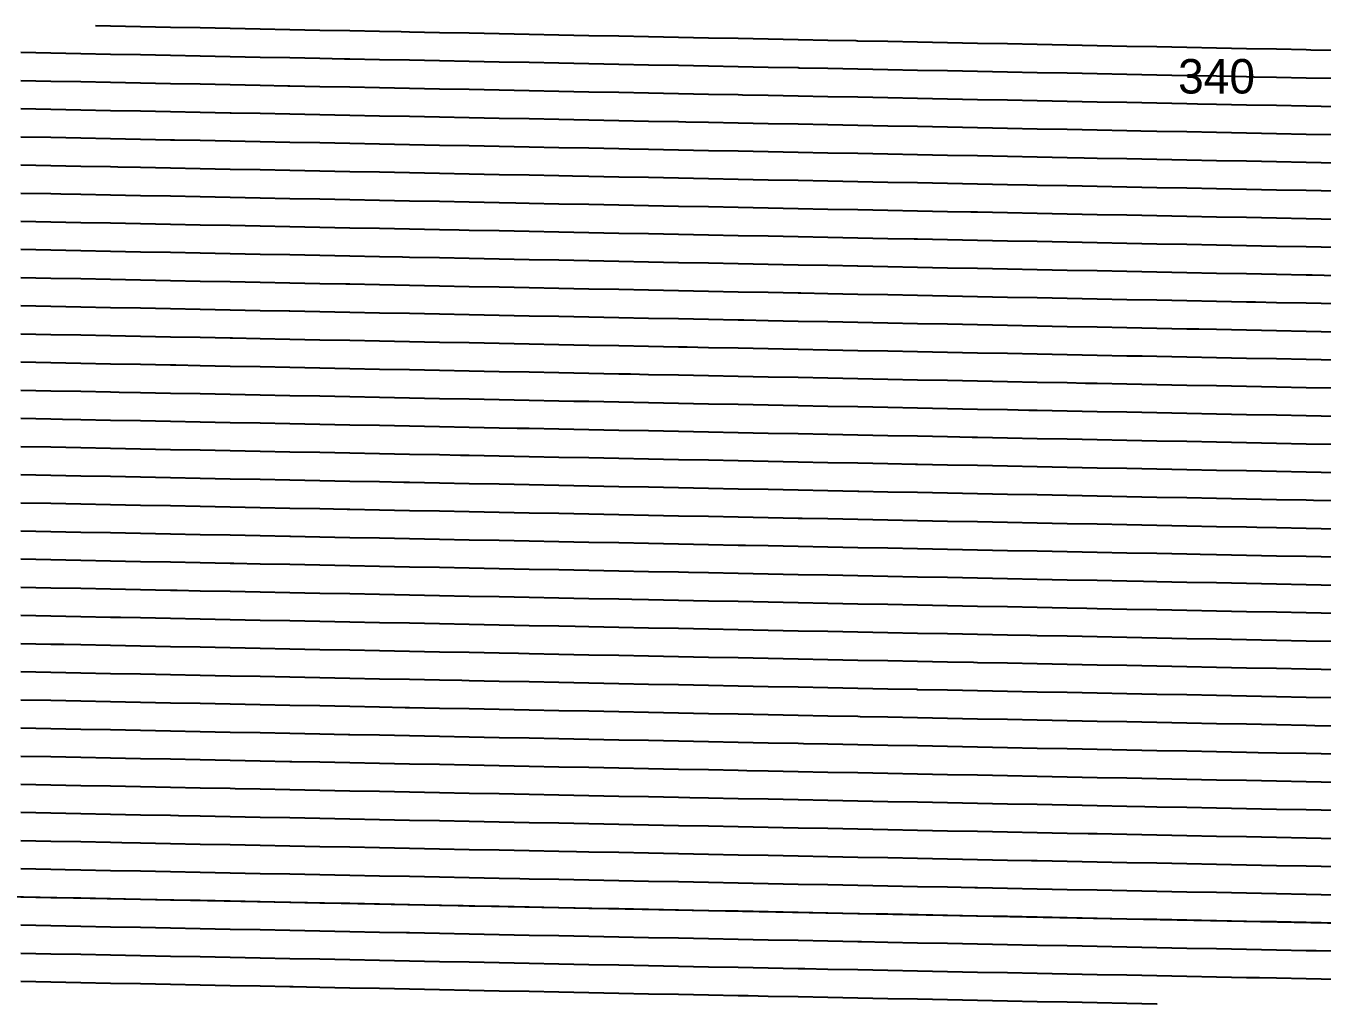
# Model space of a CAD drawing. Header units: metres. Extents: x 2416 to 4584, y 31 to 133.
# Drawn here: x 4027.4 to 4121.4, y 32.7 to 103.6 of the extents above; entities that cross this region are included whole.
import ezdxf
from ezdxf.enums import TextEntityAlignment as Align

# ---------------------------------------------------------------- set-up
doc = ezdxf.new("R2010")
doc.units = ezdxf.units.M
for name, color, linetype in [('Vs_1000', 7, 'Continuous'), ('Vs_320', 7, 'Continuous'), ('Vs_340', 7, 'Continuous'), ('Vs_360', 7, 'Continuous'), ('Vs_380', 7, 'Continuous'), ('Vs_400', 7, 'Continuous'), ('Vs_420', 7, 'Continuous'), ('Vs_440', 7, 'Continuous'), ('Vs_460', 7, 'Continuous'), ('Vs_480', 7, 'Continuous'), ('Vs_500', 7, 'Continuous'), ('Vs_520', 7, 'Continuous'), ('Vs_540', 7, 'Continuous'), ('Vs_560', 7, 'Continuous'), ('Vs_580', 7, 'Continuous'), ('Vs_600', 7, 'Continuous'), ('Vs_620', 7, 'Continuous'), ('Vs_640', 7, 'Continuous'), ('Vs_660', 7, 'Continuous'), ('Vs_680', 7, 'Continuous'), ('Vs_700', 7, 'Continuous'), ('Vs_720', 7, 'Continuous'), ('Vs_740', 7, 'Continuous'), ('Vs_760', 7, 'Continuous'), ('Vs_780', 7, 'Continuous'), ('Vs_800', 7, 'Continuous'), ('Vs_820', 7, 'Continuous'), ('Vs_840', 7, 'Continuous'), ('Vs_860', 7, 'Continuous'), ('Vs_880', 7, 'Continuous'), ('Vs_900', 7, 'Continuous'), ('Vs_920', 7, 'Continuous'), ('Vs_940', 7, 'Continuous'), ('Vs_960', 7, 'Continuous'), ('Vs_980', 7, 'Continuous')]:
    doc.layers.add(name, color=color, linetype=linetype)

msp = doc.modelspace()

# ---------------------------------------------------------------- linework, layer by layer
at = {"layer": 'Vs_1000'}
msp.add_lwpolyline([(4109.418, 32.719), (4109.393, 32.719), (4107.225, 32.762), (4105.057, 32.805), (4102.889, 32.848), (4100.721, 32.891), (4098.553, 32.934), (4096.385, 32.977), (4094.217, 33.02), (4092.049, 33.063), (4089.88, 33.106), (4087.712, 33.149), (4085.544, 33.192), (4083.376, 33.235), (4081.208, 33.278), (4079.745, 33.307), (4079.04, 33.32), (4076.872, 33.363), (4074.704, 33.406), (4072.536, 33.449), (4070.368, 33.492), (4068.2, 33.535), (4066.032, 33.578), (4063.864, 33.621), (4061.696, 33.664), (4059.528, 33.707), (4057.359, 33.75), (4055.191, 33.793), (4053.023, 33.836), (4050.855, 33.879), (4048.687, 33.921), (4046.752, 33.96), (4046.519, 33.964), (4044.351, 34.007), (4042.183, 34.05), (4040.015, 34.093), (4037.847, 34.136), (4035.679, 34.179), (4033.511, 34.222), (4031.343, 34.265), (4029.175, 34.308), (4027.007, 34.351)], dxfattribs=at)
at = {"layer": 'Vs_320'}
msp.add_lwpolyline([(4122.402, 101.863), (4120.571, 101.899), (4120.233, 101.906), (4118.065, 101.949), (4115.897, 101.992), (4113.729, 102.035), (4111.561, 102.078), (4109.393, 102.121), (4107.225, 102.164), (4105.057, 102.207), (4102.889, 102.25), (4100.721, 102.293), (4098.553, 102.335), (4096.385, 102.378), (4094.217, 102.421), (4092.049, 102.464), (4089.88, 102.507), (4087.712, 102.55), (4087.578, 102.553), (4085.544, 102.593), (4083.376, 102.636), (4081.208, 102.679), (4079.04, 102.722), (4076.872, 102.765), (4074.704, 102.808), (4072.536, 102.851), (4070.368, 102.894), (4068.2, 102.936), (4066.032, 102.979), (4063.864, 103.022), (4061.696, 103.065), (4059.528, 103.108), (4057.359, 103.151), (4055.191, 103.194), (4054.585, 103.206), (4053.023, 103.237), (4050.855, 103.28), (4048.687, 103.323), (4046.519, 103.366), (4044.351, 103.409), (4042.183, 103.452), (4040.015, 103.495), (4037.847, 103.537), (4035.679, 103.58), (4033.511, 103.623), (4032.426, 103.645)], dxfattribs=at)
at = {"layer": 'Vs_340'}
msp.add_lwpolyline([(4122.402, 99.822), (4120.233, 99.865), (4118.065, 99.908), (4116.459, 99.94), (4115.897, 99.951), (4113.729, 99.994), (4111.561, 100.037), (4109.393, 100.08), (4107.225, 100.123), (4105.057, 100.165), (4102.889, 100.208), (4100.721, 100.251), (4098.553, 100.294), (4096.385, 100.337), (4094.217, 100.38), (4092.049, 100.423), (4089.88, 100.466), (4087.712, 100.509), (4085.544, 100.552), (4083.466, 100.593), (4083.376, 100.595), (4081.208, 100.638), (4079.04, 100.681), (4076.872, 100.724), (4074.704, 100.766), (4072.536, 100.809), (4070.368, 100.852), (4068.2, 100.895), (4066.032, 100.938), (4063.864, 100.981), (4061.696, 101.024), (4059.528, 101.067), (4057.359, 101.11), (4055.191, 101.153), (4053.023, 101.196), (4050.855, 101.239), (4050.473, 101.246), (4048.687, 101.282), (4046.519, 101.325), (4044.351, 101.367), (4042.183, 101.41), (4040.015, 101.453), (4037.847, 101.496), (4035.679, 101.539), (4033.511, 101.582), (4031.343, 101.625), (4029.175, 101.668), (4027.007, 101.711)], dxfattribs=at)
at = {"layer": 'Vs_360'}
msp.add_lwpolyline([(4122.402, 97.781), (4120.233, 97.824), (4118.065, 97.867), (4115.897, 97.91), (4113.729, 97.953), (4112.347, 97.98), (4111.561, 97.995), (4109.393, 98.038), (4107.225, 98.081), (4105.057, 98.124), (4102.889, 98.167), (4100.721, 98.21), (4098.553, 98.253), (4096.385, 98.296), (4094.217, 98.339), (4092.049, 98.382), (4089.88, 98.425), (4087.712, 98.468), (4085.544, 98.511), (4083.376, 98.554), (4081.208, 98.596), (4079.354, 98.633), (4079.04, 98.639), (4076.872, 98.682), (4074.704, 98.725), (4072.536, 98.768), (4070.368, 98.811), (4068.2, 98.854), (4066.032, 98.897), (4063.864, 98.94), (4061.696, 98.983), (4059.528, 99.026), (4057.359, 99.069), (4055.191, 99.112), (4053.023, 99.155), (4050.855, 99.197), (4048.687, 99.24), (4046.519, 99.283), (4046.362, 99.286), (4044.351, 99.326), (4042.183, 99.369), (4040.015, 99.412), (4037.847, 99.455), (4035.679, 99.498), (4033.511, 99.541), (4031.343, 99.584), (4029.175, 99.627), (4027.007, 99.67)], dxfattribs=at)
at = {"layer": 'Vs_380'}
msp.add_lwpolyline([(4122.402, 95.74), (4120.233, 95.783), (4118.065, 95.825), (4115.897, 95.868), (4113.729, 95.911), (4111.561, 95.954), (4109.393, 95.997), (4108.235, 96.02), (4107.225, 96.04), (4105.057, 96.083), (4102.889, 96.126), (4100.721, 96.169), (4098.553, 96.212), (4096.385, 96.255), (4094.217, 96.298), (4092.049, 96.341), (4089.88, 96.384), (4087.712, 96.426), (4085.544, 96.469), (4083.376, 96.512), (4081.208, 96.555), (4079.04, 96.598), (4076.872, 96.641), (4075.242, 96.673), (4074.704, 96.684), (4072.536, 96.727), (4070.368, 96.77), (4068.2, 96.813), (4066.032, 96.856), (4063.864, 96.899), (4061.696, 96.942), (4059.528, 96.985), (4057.359, 97.027), (4055.191, 97.07), (4053.023, 97.113), (4050.855, 97.156), (4048.687, 97.199), (4046.519, 97.242), (4044.351, 97.285), (4042.25, 97.327), (4042.183, 97.328), (4040.015, 97.371), (4037.847, 97.414), (4035.679, 97.457), (4033.511, 97.5), (4031.343, 97.543), (4029.175, 97.586), (4027.007, 97.628)], dxfattribs=at)
at = {"layer": 'Vs_400'}
msp.add_lwpolyline([(4122.402, 93.698), (4120.233, 93.741), (4118.065, 93.784), (4115.897, 93.827), (4113.729, 93.87), (4111.561, 93.913), (4109.393, 93.956), (4107.225, 93.999), (4105.057, 94.042), (4104.123, 94.06), (4102.889, 94.085), (4100.721, 94.128), (4098.553, 94.171), (4096.385, 94.214), (4094.217, 94.256), (4092.049, 94.299), (4089.88, 94.342), (4087.712, 94.385), (4085.544, 94.428), (4083.376, 94.471), (4081.208, 94.514), (4079.04, 94.557), (4076.872, 94.6), (4074.704, 94.643), (4072.536, 94.686), (4071.131, 94.714), (4070.368, 94.729), (4068.2, 94.772), (4066.032, 94.815), (4063.864, 94.857), (4061.696, 94.9), (4059.528, 94.943), (4057.359, 94.986), (4055.191, 95.029), (4053.023, 95.072), (4050.855, 95.115), (4048.687, 95.158), (4046.519, 95.201), (4044.351, 95.244), (4042.183, 95.287), (4040.015, 95.33), (4038.138, 95.367), (4037.847, 95.373), (4035.679, 95.416), (4033.511, 95.458), (4031.343, 95.501), (4029.175, 95.544), (4027.007, 95.587)], dxfattribs=at)
at = {"layer": 'Vs_420'}
msp.add_lwpolyline([(4122.402, 91.657), (4120.233, 91.7), (4118.065, 91.743), (4115.897, 91.786), (4113.729, 91.829), (4111.561, 91.872), (4109.393, 91.915), (4107.225, 91.958), (4105.057, 92.001), (4102.889, 92.044), (4100.721, 92.086), (4100.012, 92.101), (4098.553, 92.129), (4096.385, 92.172), (4094.217, 92.215), (4092.049, 92.258), (4089.88, 92.301), (4087.712, 92.344), (4085.544, 92.387), (4083.376, 92.43), (4081.208, 92.473), (4079.04, 92.516), (4076.872, 92.559), (4074.704, 92.602), (4072.536, 92.645), (4070.368, 92.687), (4068.2, 92.73), (4067.019, 92.754), (4066.032, 92.773), (4063.864, 92.816), (4061.696, 92.859), (4059.528, 92.902), (4057.359, 92.945), (4055.191, 92.988), (4053.023, 93.031), (4050.855, 93.074), (4048.687, 93.117), (4046.519, 93.16), (4044.351, 93.203), (4042.183, 93.246), (4040.015, 93.288), (4037.847, 93.331), (4035.679, 93.374), (4034.026, 93.407), (4033.511, 93.417), (4031.343, 93.46), (4029.175, 93.503), (4027.007, 93.546)], dxfattribs=at)
at = {"layer": 'Vs_440'}
msp.add_lwpolyline([(4122.402, 89.616), (4120.233, 89.659), (4118.065, 89.702), (4115.897, 89.745), (4113.729, 89.788), (4111.561, 89.831), (4109.393, 89.874), (4107.225, 89.916), (4105.057, 89.959), (4102.889, 90.002), (4100.721, 90.045), (4098.553, 90.088), (4096.385, 90.131), (4095.9, 90.141), (4094.217, 90.174), (4092.049, 90.217), (4089.88, 90.26), (4087.712, 90.303), (4085.544, 90.346), (4083.376, 90.389), (4081.208, 90.432), (4079.04, 90.475), (4076.872, 90.517), (4074.704, 90.56), (4072.536, 90.603), (4070.368, 90.646), (4068.2, 90.689), (4066.032, 90.732), (4063.864, 90.775), (4062.907, 90.794), (4061.696, 90.818), (4059.528, 90.861), (4057.359, 90.904), (4055.191, 90.947), (4053.023, 90.99), (4050.855, 91.033), (4048.687, 91.076), (4046.519, 91.118), (4044.351, 91.161), (4042.183, 91.204), (4040.015, 91.247), (4037.847, 91.29), (4035.679, 91.333), (4033.511, 91.376), (4031.343, 91.419), (4029.914, 91.447), (4029.175, 91.462), (4027.007, 91.505)], dxfattribs=at)
at = {"layer": 'Vs_460'}
msp.add_lwpolyline([(4122.402, 87.575), (4120.233, 87.618), (4118.065, 87.661), (4115.897, 87.704), (4113.729, 87.746), (4111.561, 87.789), (4109.393, 87.832), (4107.225, 87.875), (4105.057, 87.918), (4102.889, 87.961), (4100.721, 88.004), (4098.553, 88.047), (4096.385, 88.09), (4094.217, 88.133), (4092.049, 88.176), (4091.788, 88.181), (4089.88, 88.219), (4087.712, 88.262), (4085.544, 88.305), (4083.376, 88.347), (4081.208, 88.39), (4079.04, 88.433), (4076.872, 88.476), (4074.704, 88.519), (4072.536, 88.562), (4070.368, 88.605), (4068.2, 88.648), (4066.032, 88.691), (4063.864, 88.734), (4061.696, 88.777), (4059.528, 88.82), (4058.795, 88.834), (4057.359, 88.863), (4055.191, 88.906), (4053.023, 88.948), (4050.855, 88.991), (4048.687, 89.034), (4046.519, 89.077), (4044.351, 89.12), (4042.183, 89.163), (4040.015, 89.206), (4037.847, 89.249), (4035.679, 89.292), (4033.511, 89.335), (4031.343, 89.378), (4029.175, 89.421), (4027.007, 89.464)], dxfattribs=at)
at = {"layer": 'Vs_480'}
msp.add_lwpolyline([(4122.402, 85.534), (4120.669, 85.568), (4120.233, 85.576), (4118.065, 85.619), (4115.897, 85.662), (4113.729, 85.705), (4111.561, 85.748), (4109.393, 85.791), (4107.225, 85.834), (4105.057, 85.877), (4102.889, 85.92), (4100.721, 85.963), (4098.553, 86.006), (4096.385, 86.049), (4094.217, 86.092), (4092.049, 86.135), (4089.88, 86.177), (4087.712, 86.22), (4087.676, 86.221), (4085.544, 86.263), (4083.376, 86.306), (4081.208, 86.349), (4079.04, 86.392), (4076.872, 86.435), (4074.704, 86.478), (4072.536, 86.521), (4070.368, 86.564), (4068.2, 86.607), (4066.032, 86.65), (4063.864, 86.693), (4061.696, 86.736), (4059.528, 86.778), (4057.359, 86.821), (4055.191, 86.864), (4054.683, 86.874), (4053.023, 86.907), (4050.855, 86.95), (4048.687, 86.993), (4046.519, 87.036), (4044.351, 87.079), (4042.183, 87.122), (4040.015, 87.165), (4037.847, 87.208), (4035.679, 87.251), (4033.511, 87.294), (4031.343, 87.337), (4029.175, 87.379), (4027.007, 87.422)], dxfattribs=at)
at = {"layer": 'Vs_500'}
msp.add_lwpolyline([(4122.402, 83.492), (4120.233, 83.535), (4118.065, 83.578), (4116.557, 83.608), (4115.897, 83.621), (4113.729, 83.664), (4111.561, 83.707), (4109.393, 83.75), (4107.225, 83.793), (4105.057, 83.836), (4102.889, 83.879), (4100.721, 83.922), (4098.553, 83.965), (4096.385, 84.007), (4094.217, 84.05), (4092.049, 84.093), (4089.88, 84.136), (4087.712, 84.179), (4085.544, 84.222), (4083.564, 84.261), (4083.376, 84.265), (4081.208, 84.308), (4079.04, 84.351), (4076.872, 84.394), (4074.704, 84.437), (4072.536, 84.48), (4070.368, 84.523), (4068.2, 84.566), (4066.032, 84.608), (4063.864, 84.651), (4061.696, 84.694), (4059.528, 84.737), (4057.359, 84.78), (4055.191, 84.823), (4053.023, 84.866), (4050.855, 84.909), (4050.571, 84.915), (4048.687, 84.952), (4046.519, 84.995), (4044.351, 85.038), (4042.183, 85.081), (4040.015, 85.124), (4037.847, 85.167), (4035.679, 85.209), (4033.511, 85.252), (4031.343, 85.295), (4029.175, 85.338), (4027.007, 85.381)], dxfattribs=at)
at = {"layer": 'Vs_520'}
msp.add_lwpolyline([(4122.402, 81.451), (4120.233, 81.494), (4118.065, 81.537), (4115.897, 81.58), (4113.729, 81.623), (4112.445, 81.648), (4111.561, 81.666), (4109.393, 81.709), (4107.225, 81.752), (4105.057, 81.795), (4102.889, 81.837), (4100.721, 81.88), (4098.553, 81.923), (4096.385, 81.966), (4094.217, 82.009), (4092.049, 82.052), (4089.88, 82.095), (4087.712, 82.138), (4085.544, 82.181), (4083.376, 82.224), (4081.208, 82.267), (4079.452, 82.302), (4079.04, 82.31), (4076.872, 82.353), (4074.704, 82.396), (4072.536, 82.438), (4070.368, 82.481), (4068.2, 82.524), (4066.032, 82.567), (4063.864, 82.61), (4061.696, 82.653), (4059.528, 82.696), (4057.359, 82.739), (4055.191, 82.782), (4053.023, 82.825), (4050.855, 82.868), (4048.687, 82.911), (4046.519, 82.954), (4046.459, 82.955), (4044.351, 82.997), (4042.183, 83.039), (4040.015, 83.082), (4037.847, 83.125), (4035.679, 83.168), (4033.511, 83.211), (4031.343, 83.254), (4029.175, 83.297), (4027.007, 83.34)], dxfattribs=at)
at = {"layer": 'Vs_540'}
msp.add_lwpolyline([(4122.402, 79.41), (4120.233, 79.453), (4118.065, 79.496), (4115.897, 79.539), (4113.729, 79.582), (4111.561, 79.625), (4109.393, 79.667), (4108.333, 79.688), (4107.225, 79.71), (4105.057, 79.753), (4102.889, 79.796), (4100.721, 79.839), (4098.553, 79.882), (4096.385, 79.925), (4094.217, 79.968), (4092.049, 80.011), (4089.88, 80.054), (4087.712, 80.097), (4085.544, 80.14), (4083.376, 80.183), (4081.208, 80.226), (4079.04, 80.268), (4076.872, 80.311), (4075.34, 80.342), (4074.704, 80.354), (4072.536, 80.397), (4070.368, 80.44), (4068.2, 80.483), (4066.032, 80.526), (4063.864, 80.569), (4061.696, 80.612), (4059.528, 80.655), (4057.359, 80.698), (4055.191, 80.741), (4053.023, 80.784), (4050.855, 80.827), (4048.687, 80.869), (4046.519, 80.912), (4044.351, 80.955), (4042.347, 80.995), (4042.183, 80.998), (4040.015, 81.041), (4037.847, 81.084), (4035.679, 81.127), (4033.511, 81.17), (4031.343, 81.213), (4029.175, 81.256), (4027.007, 81.299)], dxfattribs=at)
at = {"layer": 'Vs_560'}
msp.add_lwpolyline([(4122.402, 77.369), (4120.233, 77.412), (4118.065, 77.455), (4115.897, 77.497), (4113.729, 77.54), (4111.561, 77.583), (4109.393, 77.626), (4107.225, 77.669), (4105.057, 77.712), (4104.221, 77.729), (4102.889, 77.755), (4100.721, 77.798), (4098.553, 77.841), (4096.385, 77.884), (4094.217, 77.927), (4092.049, 77.97), (4089.88, 78.013), (4087.712, 78.056), (4085.544, 78.098), (4083.376, 78.141), (4081.208, 78.184), (4079.04, 78.227), (4076.872, 78.27), (4074.704, 78.313), (4072.536, 78.356), (4071.228, 78.382), (4070.368, 78.399), (4068.2, 78.442), (4066.032, 78.485), (4063.864, 78.528), (4061.696, 78.571), (4059.528, 78.614), (4057.359, 78.657), (4055.191, 78.699), (4053.023, 78.742), (4050.855, 78.785), (4048.687, 78.828), (4046.519, 78.871), (4044.351, 78.914), (4042.183, 78.957), (4040.015, 79), (4038.235, 79.035), (4037.847, 79.043), (4035.679, 79.086), (4033.511, 79.129), (4031.343, 79.172), (4029.175, 79.215), (4027.007, 79.258)], dxfattribs=at)
at = {"layer": 'Vs_580'}
msp.add_lwpolyline([(4122.402, 75.327), (4120.233, 75.37), (4118.065, 75.413), (4115.897, 75.456), (4113.729, 75.499), (4111.561, 75.542), (4109.393, 75.585), (4107.225, 75.628), (4105.057, 75.671), (4102.889, 75.714), (4100.721, 75.757), (4100.109, 75.769), (4098.553, 75.8), (4096.385, 75.843), (4094.217, 75.886), (4092.049, 75.928), (4089.88, 75.971), (4087.712, 76.014), (4085.544, 76.057), (4083.376, 76.1), (4081.208, 76.143), (4079.04, 76.186), (4076.872, 76.229), (4074.704, 76.272), (4072.536, 76.315), (4070.368, 76.358), (4068.2, 76.401), (4067.116, 76.422), (4066.032, 76.444), (4063.864, 76.487), (4061.696, 76.529), (4059.528, 76.572), (4057.359, 76.615), (4055.191, 76.658), (4053.023, 76.701), (4050.855, 76.744), (4048.687, 76.787), (4046.519, 76.83), (4044.351, 76.873), (4042.183, 76.916), (4040.015, 76.959), (4037.847, 77.002), (4035.679, 77.045), (4034.124, 77.075), (4033.511, 77.088), (4031.343, 77.13), (4029.175, 77.173), (4027.007, 77.216)], dxfattribs=at)
at = {"layer": 'Vs_600'}
msp.add_lwpolyline([(4122.402, 73.286), (4120.233, 73.329), (4118.065, 73.372), (4115.897, 73.415), (4113.729, 73.458), (4111.561, 73.501), (4109.393, 73.544), (4107.225, 73.587), (4105.057, 73.63), (4102.889, 73.673), (4100.721, 73.716), (4098.553, 73.758), (4096.385, 73.801), (4095.997, 73.809), (4094.217, 73.844), (4092.049, 73.887), (4089.88, 73.93), (4087.712, 73.973), (4085.544, 74.016), (4083.376, 74.059), (4081.208, 74.102), (4079.04, 74.145), (4076.872, 74.188), (4074.704, 74.231), (4072.536, 74.274), (4070.368, 74.317), (4068.2, 74.359), (4066.032, 74.402), (4063.864, 74.445), (4063.004, 74.462), (4061.696, 74.488), (4059.528, 74.531), (4057.359, 74.574), (4055.191, 74.617), (4053.023, 74.66), (4050.855, 74.703), (4048.687, 74.746), (4046.519, 74.789), (4044.351, 74.832), (4042.183, 74.875), (4040.015, 74.918), (4037.847, 74.96), (4035.679, 75.003), (4033.511, 75.046), (4031.343, 75.089), (4030.012, 75.116), (4029.175, 75.132), (4027.007, 75.175)], dxfattribs=at)
at = {"layer": 'Vs_620'}
msp.add_lwpolyline([(4122.402, 71.245), (4120.233, 71.288), (4118.065, 71.331), (4115.897, 71.374), (4113.729, 71.417), (4111.561, 71.46), (4109.393, 71.503), (4107.225, 71.546), (4105.057, 71.588), (4102.889, 71.631), (4100.721, 71.674), (4098.553, 71.717), (4096.385, 71.76), (4094.217, 71.803), (4092.049, 71.846), (4091.885, 71.849), (4089.88, 71.889), (4087.712, 71.932), (4085.544, 71.975), (4083.376, 72.018), (4081.208, 72.061), (4079.04, 72.104), (4076.872, 72.147), (4074.704, 72.189), (4072.536, 72.232), (4070.368, 72.275), (4068.2, 72.318), (4066.032, 72.361), (4063.864, 72.404), (4061.696, 72.447), (4059.528, 72.49), (4058.893, 72.503), (4057.359, 72.533), (4055.191, 72.576), (4053.023, 72.619), (4050.855, 72.662), (4048.687, 72.705), (4046.519, 72.748), (4044.351, 72.79), (4042.183, 72.833), (4040.015, 72.876), (4037.847, 72.919), (4035.679, 72.962), (4033.511, 73.005), (4031.343, 73.048), (4029.175, 73.091), (4027.007, 73.134)], dxfattribs=at)
at = {"layer": 'Vs_640'}
msp.add_lwpolyline([(4122.402, 69.204), (4120.766, 69.236), (4120.233, 69.247), (4118.065, 69.29), (4115.897, 69.333), (4113.729, 69.376), (4111.561, 69.418), (4109.393, 69.461), (4107.225, 69.504), (4105.057, 69.547), (4102.889, 69.59), (4100.721, 69.633), (4098.553, 69.676), (4096.385, 69.719), (4094.217, 69.762), (4092.049, 69.805), (4089.88, 69.848), (4087.773, 69.889), (4087.712, 69.891), (4085.544, 69.934), (4083.376, 69.977), (4081.208, 70.019), (4079.04, 70.062), (4076.872, 70.105), (4074.704, 70.148), (4072.536, 70.191), (4070.368, 70.234), (4068.2, 70.277), (4066.032, 70.32), (4063.864, 70.363), (4061.696, 70.406), (4059.528, 70.449), (4057.359, 70.492), (4055.191, 70.535), (4054.781, 70.543), (4053.023, 70.578), (4050.855, 70.62), (4048.687, 70.663), (4046.519, 70.706), (4044.351, 70.749), (4042.183, 70.792), (4040.015, 70.835), (4037.847, 70.878), (4035.679, 70.921), (4033.511, 70.964), (4031.343, 71.007), (4029.175, 71.05), (4027.007, 71.093)], dxfattribs=at)
at = {"layer": 'Vs_660'}
msp.add_lwpolyline([(4122.402, 67.163), (4120.233, 67.206), (4118.065, 67.248), (4116.654, 67.276), (4115.897, 67.291), (4113.729, 67.334), (4111.561, 67.377), (4109.393, 67.42), (4107.225, 67.463), (4105.057, 67.506), (4102.889, 67.549), (4100.721, 67.592), (4098.553, 67.635), (4096.385, 67.678), (4094.217, 67.721), (4092.049, 67.764), (4089.88, 67.807), (4087.712, 67.849), (4085.544, 67.892), (4083.662, 67.93), (4083.376, 67.935), (4081.208, 67.978), (4079.04, 68.021), (4076.872, 68.064), (4074.704, 68.107), (4072.536, 68.15), (4070.368, 68.193), (4068.2, 68.236), (4066.032, 68.279), (4063.864, 68.322), (4061.696, 68.365), (4059.528, 68.408), (4057.359, 68.45), (4055.191, 68.493), (4053.023, 68.536), (4050.855, 68.579), (4050.669, 68.583), (4048.687, 68.622), (4046.519, 68.665), (4044.351, 68.708), (4042.183, 68.751), (4040.015, 68.794), (4037.847, 68.837), (4035.679, 68.88), (4033.511, 68.923), (4031.343, 68.966), (4029.175, 69.009), (4027.007, 69.051)], dxfattribs=at)
at = {"layer": 'Vs_680'}
msp.add_lwpolyline([(4122.402, 65.121), (4120.233, 65.164), (4118.065, 65.207), (4115.897, 65.25), (4113.729, 65.293), (4112.542, 65.317), (4111.561, 65.336), (4109.393, 65.379), (4107.225, 65.422), (4105.057, 65.465), (4102.889, 65.508), (4100.721, 65.551), (4098.553, 65.594), (4096.385, 65.637), (4094.217, 65.679), (4092.049, 65.722), (4089.88, 65.765), (4087.712, 65.808), (4085.544, 65.851), (4083.376, 65.894), (4081.208, 65.937), (4079.55, 65.97), (4079.04, 65.98), (4076.872, 66.023), (4074.704, 66.066), (4072.536, 66.109), (4070.368, 66.152), (4068.2, 66.195), (4066.032, 66.238), (4063.864, 66.28), (4061.696, 66.323), (4059.528, 66.366), (4057.359, 66.409), (4055.191, 66.452), (4053.023, 66.495), (4050.855, 66.538), (4048.687, 66.581), (4046.557, 66.623), (4046.519, 66.624), (4044.351, 66.667), (4042.183, 66.71), (4040.015, 66.753), (4037.847, 66.796), (4035.679, 66.839), (4033.511, 66.881), (4031.343, 66.924), (4029.175, 66.967), (4027.007, 67.01)], dxfattribs=at)
at = {"layer": 'Vs_700'}
msp.add_lwpolyline([(4122.402, 63.08), (4120.233, 63.123), (4118.065, 63.166), (4115.897, 63.209), (4113.729, 63.252), (4111.561, 63.295), (4109.393, 63.338), (4108.431, 63.357), (4107.225, 63.381), (4105.057, 63.424), (4102.889, 63.467), (4100.721, 63.509), (4098.553, 63.552), (4096.385, 63.595), (4094.217, 63.638), (4092.049, 63.681), (4089.88, 63.724), (4087.712, 63.767), (4085.544, 63.81), (4083.376, 63.853), (4081.208, 63.896), (4079.04, 63.939), (4076.872, 63.982), (4075.438, 64.01), (4074.704, 64.025), (4072.536, 64.068), (4070.368, 64.11), (4068.2, 64.153), (4066.032, 64.196), (4063.864, 64.239), (4061.696, 64.282), (4059.528, 64.325), (4057.359, 64.368), (4055.191, 64.411), (4053.023, 64.454), (4050.855, 64.497), (4048.687, 64.54), (4046.519, 64.583), (4044.351, 64.626), (4042.445, 64.663), (4042.183, 64.669), (4040.015, 64.711), (4037.847, 64.754), (4035.679, 64.797), (4033.511, 64.84), (4031.343, 64.883), (4029.175, 64.926), (4027.007, 64.969)], dxfattribs=at)
at = {"layer": 'Vs_720'}
msp.add_lwpolyline([(4122.402, 61.039), (4120.233, 61.082), (4118.065, 61.125), (4115.897, 61.168), (4113.729, 61.211), (4111.561, 61.254), (4109.393, 61.297), (4107.225, 61.339), (4105.057, 61.382), (4104.319, 61.397), (4102.889, 61.425), (4100.721, 61.468), (4098.553, 61.511), (4096.385, 61.554), (4094.217, 61.597), (4092.049, 61.64), (4089.88, 61.683), (4087.712, 61.726), (4085.544, 61.769), (4083.376, 61.812), (4081.208, 61.855), (4079.04, 61.898), (4076.872, 61.94), (4074.704, 61.983), (4072.536, 62.026), (4071.326, 62.05), (4070.368, 62.069), (4068.2, 62.112), (4066.032, 62.155), (4063.864, 62.198), (4061.696, 62.241), (4059.528, 62.284), (4057.359, 62.327), (4055.191, 62.37), (4053.023, 62.413), (4050.855, 62.456), (4048.687, 62.499), (4046.519, 62.541), (4044.351, 62.584), (4042.183, 62.627), (4040.015, 62.67), (4038.333, 62.704), (4037.847, 62.713), (4035.679, 62.756), (4033.511, 62.799), (4031.343, 62.842), (4029.175, 62.885), (4027.007, 62.928)], dxfattribs=at)
at = {"layer": 'Vs_740'}
msp.add_lwpolyline([(4122.402, 58.998), (4120.233, 59.041), (4118.065, 59.084), (4115.897, 59.127), (4113.729, 59.169), (4111.561, 59.212), (4109.393, 59.255), (4107.225, 59.298), (4105.057, 59.341), (4102.889, 59.384), (4100.721, 59.427), (4100.207, 59.437), (4098.553, 59.47), (4096.385, 59.513), (4094.217, 59.556), (4092.049, 59.599), (4089.88, 59.642), (4087.712, 59.685), (4085.544, 59.728), (4083.376, 59.77), (4081.208, 59.813), (4079.04, 59.856), (4076.872, 59.899), (4074.704, 59.942), (4072.536, 59.985), (4070.368, 60.028), (4068.2, 60.071), (4067.214, 60.09), (4066.032, 60.114), (4063.864, 60.157), (4061.696, 60.2), (4059.528, 60.243), (4057.359, 60.286), (4055.191, 60.329), (4053.023, 60.371), (4050.855, 60.414), (4048.687, 60.457), (4046.519, 60.5), (4044.351, 60.543), (4042.183, 60.586), (4040.015, 60.629), (4037.847, 60.672), (4035.679, 60.715), (4034.221, 60.744), (4033.511, 60.758), (4031.343, 60.801), (4029.175, 60.844), (4027.007, 60.887)], dxfattribs=at)
at = {"layer": 'Vs_760'}
msp.add_lwpolyline([(4122.402, 56.957), (4120.233, 56.999), (4118.065, 57.042), (4115.897, 57.085), (4113.729, 57.128), (4111.561, 57.171), (4109.393, 57.214), (4107.225, 57.257), (4105.057, 57.3), (4102.889, 57.343), (4100.721, 57.386), (4098.553, 57.429), (4096.385, 57.472), (4096.095, 57.477), (4094.217, 57.515), (4092.049, 57.558), (4089.88, 57.6), (4087.712, 57.643), (4085.544, 57.686), (4083.376, 57.729), (4081.208, 57.772), (4079.04, 57.815), (4076.872, 57.858), (4074.704, 57.901), (4072.536, 57.944), (4070.368, 57.987), (4068.2, 58.03), (4066.032, 58.073), (4063.864, 58.116), (4063.102, 58.131), (4061.696, 58.159), (4059.528, 58.201), (4057.359, 58.244), (4055.191, 58.287), (4053.023, 58.33), (4050.855, 58.373), (4048.687, 58.416), (4046.519, 58.459), (4044.351, 58.502), (4042.183, 58.545), (4040.015, 58.588), (4037.847, 58.631), (4035.679, 58.674), (4033.511, 58.717), (4031.343, 58.759), (4030.109, 58.784), (4029.175, 58.802), (4027.007, 58.845)], dxfattribs=at)
at = {"layer": 'Vs_780'}
msp.add_lwpolyline([(4122.402, 54.915), (4120.233, 54.958), (4118.065, 55.001), (4115.897, 55.044), (4113.729, 55.087), (4111.561, 55.13), (4109.393, 55.173), (4107.225, 55.216), (4105.057, 55.259), (4102.889, 55.302), (4100.721, 55.345), (4098.553, 55.388), (4096.385, 55.43), (4094.217, 55.473), (4092.049, 55.516), (4091.983, 55.518), (4089.88, 55.559), (4087.712, 55.602), (4085.544, 55.645), (4083.376, 55.688), (4081.208, 55.731), (4079.04, 55.774), (4076.872, 55.817), (4074.704, 55.86), (4072.536, 55.903), (4070.368, 55.946), (4068.2, 55.989), (4066.032, 56.031), (4063.864, 56.074), (4061.696, 56.117), (4059.528, 56.16), (4058.99, 56.171), (4057.359, 56.203), (4055.191, 56.246), (4053.023, 56.289), (4050.855, 56.332), (4048.687, 56.375), (4046.519, 56.418), (4044.351, 56.461), (4042.183, 56.504), (4040.015, 56.547), (4037.847, 56.589), (4035.679, 56.632), (4033.511, 56.675), (4031.343, 56.718), (4029.175, 56.761), (4027.007, 56.804)], dxfattribs=at)
at = {"layer": 'Vs_800'}
msp.add_lwpolyline([(4122.402, 52.874), (4120.864, 52.905), (4120.233, 52.917), (4118.065, 52.96), (4115.897, 53.003), (4113.729, 53.046), (4111.561, 53.089), (4109.393, 53.132), (4107.225, 53.175), (4105.057, 53.218), (4102.889, 53.26), (4100.721, 53.303), (4098.553, 53.346), (4096.385, 53.389), (4094.217, 53.432), (4092.049, 53.475), (4089.88, 53.518), (4087.871, 53.558), (4087.712, 53.561), (4085.544, 53.604), (4083.376, 53.647), (4081.208, 53.69), (4079.04, 53.733), (4076.872, 53.776), (4074.704, 53.819), (4072.536, 53.861), (4070.368, 53.904), (4068.2, 53.947), (4066.032, 53.99), (4063.864, 54.033), (4061.696, 54.076), (4059.528, 54.119), (4057.359, 54.162), (4055.191, 54.205), (4054.878, 54.211), (4053.023, 54.248), (4050.855, 54.291), (4048.687, 54.334), (4046.519, 54.377), (4044.351, 54.419), (4042.183, 54.462), (4040.015, 54.505), (4037.847, 54.548), (4035.679, 54.591), (4033.511, 54.634), (4031.343, 54.677), (4029.175, 54.72), (4027.007, 54.763)], dxfattribs=at)
at = {"layer": 'Vs_820'}
msp.add_lwpolyline([(4122.402, 50.833), (4120.233, 50.876), (4118.065, 50.919), (4116.752, 50.945), (4115.897, 50.962), (4113.729, 51.005), (4111.561, 51.048), (4109.393, 51.09), (4107.225, 51.133), (4105.057, 51.176), (4102.889, 51.219), (4100.721, 51.262), (4098.553, 51.305), (4096.385, 51.348), (4094.217, 51.391), (4092.049, 51.434), (4089.88, 51.477), (4087.712, 51.52), (4085.544, 51.563), (4083.759, 51.598), (4083.376, 51.606), (4081.208, 51.649), (4079.04, 51.691), (4076.872, 51.734), (4074.704, 51.777), (4072.536, 51.82), (4070.368, 51.863), (4068.2, 51.906), (4066.032, 51.949), (4063.864, 51.992), (4061.696, 52.035), (4059.528, 52.078), (4057.359, 52.121), (4055.191, 52.164), (4053.023, 52.207), (4050.855, 52.249), (4050.766, 52.251), (4048.687, 52.292), (4046.519, 52.335), (4044.351, 52.378), (4042.183, 52.421), (4040.015, 52.464), (4037.847, 52.507), (4035.679, 52.55), (4033.511, 52.593), (4031.343, 52.636), (4029.175, 52.679), (4027.007, 52.722)], dxfattribs=at)
at = {"layer": 'Vs_840'}
msp.add_lwpolyline([(4122.402, 48.792), (4120.233, 48.835), (4118.065, 48.878), (4115.897, 48.92), (4113.729, 48.963), (4112.64, 48.985), (4111.561, 49.006), (4109.393, 49.049), (4107.225, 49.092), (4105.057, 49.135), (4102.889, 49.178), (4100.721, 49.221), (4098.553, 49.264), (4096.385, 49.307), (4094.217, 49.35), (4092.049, 49.393), (4089.88, 49.436), (4087.712, 49.478), (4085.544, 49.521), (4083.376, 49.564), (4081.208, 49.607), (4079.647, 49.638), (4079.04, 49.65), (4076.872, 49.693), (4074.704, 49.736), (4072.536, 49.779), (4070.368, 49.822), (4068.2, 49.865), (4066.032, 49.908), (4063.864, 49.951), (4061.696, 49.994), (4059.528, 50.037), (4057.359, 50.079), (4055.191, 50.122), (4053.023, 50.165), (4050.855, 50.208), (4048.687, 50.251), (4046.654, 50.291), (4046.519, 50.294), (4044.351, 50.337), (4042.183, 50.38), (4040.015, 50.423), (4037.847, 50.466), (4035.679, 50.509), (4033.511, 50.552), (4031.343, 50.595), (4029.175, 50.638), (4027.007, 50.68)], dxfattribs=at)
at = {"layer": 'Vs_860'}
msp.add_lwpolyline([(4122.402, 46.75), (4120.233, 46.793), (4118.065, 46.836), (4115.897, 46.879), (4113.729, 46.922), (4111.561, 46.965), (4109.393, 47.008), (4108.528, 47.025), (4107.225, 47.051), (4105.057, 47.094), (4102.889, 47.137), (4100.721, 47.18), (4098.553, 47.223), (4096.385, 47.266), (4094.217, 47.308), (4092.049, 47.351), (4089.88, 47.394), (4087.712, 47.437), (4085.544, 47.48), (4083.376, 47.523), (4081.208, 47.566), (4079.04, 47.609), (4076.872, 47.652), (4075.535, 47.678), (4074.704, 47.695), (4072.536, 47.738), (4070.368, 47.781), (4068.2, 47.824), (4066.032, 47.867), (4063.864, 47.909), (4061.696, 47.952), (4059.528, 47.995), (4057.359, 48.038), (4055.191, 48.081), (4053.023, 48.124), (4050.855, 48.167), (4048.687, 48.21), (4046.519, 48.253), (4044.351, 48.296), (4042.543, 48.332), (4042.183, 48.339), (4040.015, 48.382), (4037.847, 48.425), (4035.679, 48.468), (4033.511, 48.51), (4031.343, 48.553), (4029.175, 48.596), (4027.007, 48.639)], dxfattribs=at)
at = {"layer": 'Vs_880'}
msp.add_lwpolyline([(4122.402, 44.709), (4120.233, 44.752), (4118.065, 44.795), (4115.897, 44.838), (4113.729, 44.881), (4111.561, 44.924), (4109.393, 44.967), (4107.225, 45.01), (4105.057, 45.053), (4104.416, 45.065), (4102.889, 45.096), (4100.721, 45.138), (4098.553, 45.181), (4096.385, 45.224), (4094.217, 45.267), (4092.049, 45.31), (4089.88, 45.353), (4087.712, 45.396), (4085.544, 45.439), (4083.376, 45.482), (4081.208, 45.525), (4079.04, 45.568), (4076.872, 45.611), (4074.704, 45.654), (4072.536, 45.697), (4071.424, 45.719), (4070.368, 45.739), (4068.2, 45.782), (4066.032, 45.825), (4063.864, 45.868), (4061.696, 45.911), (4059.528, 45.954), (4057.359, 45.997), (4055.191, 46.04), (4053.023, 46.083), (4050.855, 46.126), (4048.687, 46.169), (4046.519, 46.212), (4044.351, 46.255), (4042.183, 46.298), (4040.015, 46.34), (4038.431, 46.372), (4037.847, 46.383), (4035.679, 46.426), (4033.511, 46.469), (4031.343, 46.512), (4029.175, 46.555), (4027.007, 46.598)], dxfattribs=at)
at = {"layer": 'Vs_900'}
msp.add_lwpolyline([(4122.402, 42.668), (4120.233, 42.711), (4118.065, 42.754), (4115.897, 42.797), (4113.729, 42.84), (4111.561, 42.883), (4109.393, 42.926), (4107.225, 42.968), (4105.057, 43.011), (4102.889, 43.054), (4100.721, 43.097), (4100.304, 43.106), (4098.553, 43.14), (4096.385, 43.183), (4094.217, 43.226), (4092.049, 43.269), (4089.88, 43.312), (4087.712, 43.355), (4085.544, 43.398), (4083.376, 43.441), (4081.208, 43.484), (4079.04, 43.527), (4076.872, 43.569), (4074.704, 43.612), (4072.536, 43.655), (4070.368, 43.698), (4068.2, 43.741), (4067.312, 43.759), (4066.032, 43.784), (4063.864, 43.827), (4061.696, 43.87), (4059.528, 43.913), (4057.359, 43.956), (4055.191, 43.999), (4053.023, 44.042), (4050.855, 44.085), (4048.687, 44.128), (4046.519, 44.17), (4044.351, 44.213), (4042.183, 44.256), (4040.015, 44.299), (4037.847, 44.342), (4035.679, 44.385), (4034.319, 44.412), (4033.511, 44.428), (4031.343, 44.471), (4029.175, 44.514), (4027.007, 44.557)], dxfattribs=at)
at = {"layer": 'Vs_920'}
msp.add_lwpolyline([(4122.402, 40.627), (4120.233, 40.67), (4118.065, 40.713), (4115.897, 40.756), (4113.729, 40.798), (4111.561, 40.841), (4109.393, 40.884), (4107.225, 40.927), (4105.057, 40.97), (4102.889, 41.013), (4100.721, 41.056), (4098.553, 41.099), (4096.385, 41.142), (4096.193, 41.146), (4094.217, 41.185), (4092.049, 41.228), (4089.88, 41.271), (4087.712, 41.314), (4085.544, 41.357), (4083.376, 41.399), (4081.208, 41.442), (4079.04, 41.485), (4076.872, 41.528), (4074.704, 41.571), (4072.536, 41.614), (4070.368, 41.657), (4068.2, 41.7), (4066.032, 41.743), (4063.864, 41.786), (4063.2, 41.799), (4061.696, 41.829), (4059.528, 41.872), (4057.359, 41.915), (4055.191, 41.958), (4053.023, 42), (4050.855, 42.043), (4048.687, 42.086), (4046.519, 42.129), (4044.351, 42.172), (4042.183, 42.215), (4040.015, 42.258), (4037.847, 42.301), (4035.679, 42.344), (4033.511, 42.387), (4031.343, 42.43), (4030.207, 42.452), (4029.175, 42.473), (4027.007, 42.516)], dxfattribs=at)
at = {"layer": 'Vs_940'}
for points in [[(3400.24, 53), (4253.938, 35.981)], [(4122.402, 38.586), (4120.233, 38.628), (4118.065, 38.671), (4115.897, 38.714), (4113.729, 38.757), (4111.561, 38.8), (4109.393, 38.843), (4107.225, 38.886), (4105.057, 38.929), (4102.889, 38.972), (4100.721, 39.015), (4098.553, 39.058), (4096.385, 39.101), (4094.217, 39.144), (4092.081, 39.186), (4092.049, 39.187), (4089.88, 39.229), (4087.712, 39.272), (4085.544, 39.315), (4083.376, 39.358), (4081.208, 39.401), (4079.04, 39.444), (4076.872, 39.487), (4074.704, 39.53), (4072.536, 39.573), (4070.368, 39.616), (4068.2, 39.659), (4066.032, 39.702), (4063.864, 39.745), (4061.696, 39.788), (4059.528, 39.83), (4059.088, 39.839), (4057.359, 39.873), (4055.191, 39.916), (4053.023, 39.959), (4050.855, 40.002), (4048.687, 40.045), (4046.519, 40.088), (4044.351, 40.131), (4042.183, 40.174), (4040.015, 40.217), (4037.847, 40.26), (4035.679, 40.303), (4033.511, 40.346), (4031.343, 40.389), (4029.175, 40.431), (4027.007, 40.474)]]:
    msp.add_lwpolyline(points, dxfattribs=at)
at = {"layer": 'Vs_960'}
msp.add_lwpolyline([(4122.402, 36.544), (4120.962, 36.573), (4120.233, 36.587), (4118.065, 36.63), (4115.897, 36.673), (4113.729, 36.716), (4111.561, 36.759), (4109.393, 36.802), (4107.225, 36.845), (4105.057, 36.888), (4102.889, 36.931), (4100.721, 36.974), (4098.553, 37.017), (4096.385, 37.059), (4094.217, 37.102), (4092.049, 37.145), (4089.88, 37.188), (4087.969, 37.226), (4087.712, 37.231), (4085.544, 37.274), (4083.376, 37.317), (4081.208, 37.36), (4079.04, 37.403), (4076.872, 37.446), (4074.704, 37.489), (4072.536, 37.532), (4070.368, 37.575), (4068.2, 37.618), (4066.032, 37.66), (4063.864, 37.703), (4061.696, 37.746), (4059.528, 37.789), (4057.359, 37.832), (4055.191, 37.875), (4054.976, 37.879), (4053.023, 37.918), (4050.855, 37.961), (4048.687, 38.004), (4046.519, 38.047), (4044.351, 38.09), (4042.183, 38.133), (4040.015, 38.176), (4037.847, 38.219), (4035.679, 38.261), (4033.511, 38.304), (4031.343, 38.347), (4029.175, 38.39), (4027.007, 38.433)], dxfattribs=at)
at = {"layer": 'Vs_980'}
msp.add_lwpolyline([(4122.402, 34.503), (4120.233, 34.546), (4118.065, 34.589), (4116.85, 34.613), (4115.897, 34.632), (4113.729, 34.675), (4111.561, 34.718), (4109.393, 34.761), (4107.225, 34.804), (4105.057, 34.847), (4102.889, 34.889), (4100.721, 34.932), (4098.553, 34.975), (4096.385, 35.018), (4094.217, 35.061), (4092.049, 35.104), (4089.88, 35.147), (4087.712, 35.19), (4085.544, 35.233), (4083.857, 35.266), (4083.376, 35.276), (4081.208, 35.319), (4079.04, 35.362), (4076.872, 35.405), (4074.704, 35.448), (4072.536, 35.49), (4070.368, 35.533), (4068.2, 35.576), (4066.032, 35.619), (4063.864, 35.662), (4061.696, 35.705), (4059.528, 35.748), (4057.359, 35.791), (4055.191, 35.834), (4053.023, 35.877), (4050.864, 35.92), (4050.855, 35.92), (4048.687, 35.963), (4046.519, 36.006), (4044.351, 36.049), (4042.183, 36.091), (4040.015, 36.134), (4037.847, 36.177), (4035.679, 36.22), (4033.511, 36.263), (4031.343, 36.306), (4029.175, 36.349), (4027.007, 36.392)], dxfattribs=at)

# ---------------------------------------------------------------- texts
at = {"layer": 'Vs_340'}
msp.add_text('340', height=2.5, dxfattribs=at).set_placement((4113.729, 99.994), align=Align.MIDDLE_CENTER)

doc.saveas('drawing.dxf')
